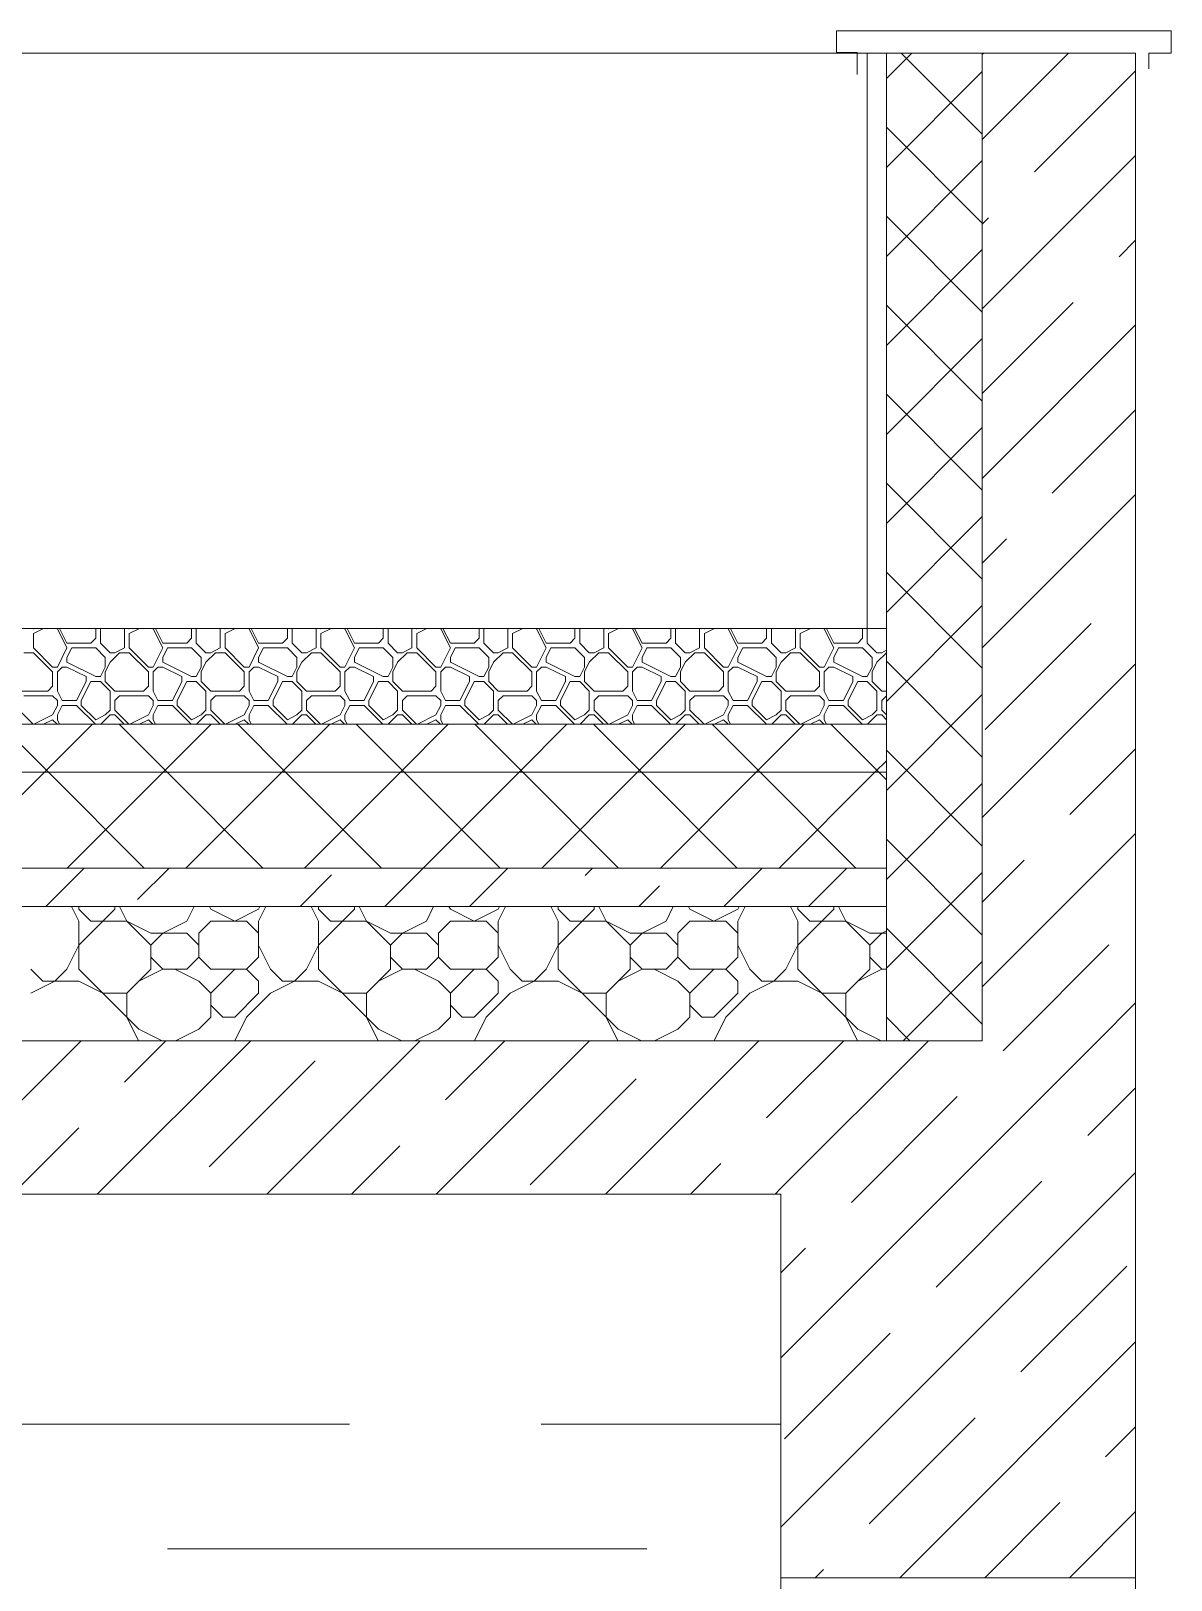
# Model space of a CAD drawing. Header units: millimetres. Extents: x 53645 to 137188, y 78097 to 135533.
# Drawn here: x 80644 to 81834, y 105797 to 107413 of the extents above; entities that cross this region are included whole.
import ezdxf

# ---------------------------------------------------------------- set-up
doc = ezdxf.new("R2010")
doc.units = ezdxf.units.MM
doc.linetypes.add('GOST2.303 4', pattern=[7, 5, -2, 0])
doc.layers.add('hatch', color=7, linetype='Continuous', lineweight=5)
doc.layers.add('Wall2', color=5, linetype='Continuous', lineweight=5)

msp = doc.modelspace()

# ---------------------------------------------------------------- linework, layer by layer
at = {"layer": 'hatch', "color": 251, "ltscale": 100}
for points in [[(81536.9, 107389.9), (81536.9, 106789.9)], [(81536.9, 107363.5), (81563.4, 107389.9)], [(81536.9, 106359.9), (81536.9, 107389.9)], [(81636.9, 107305.4), (81552.3, 107389.9)], [(81636.9, 107299.9), (81726.9, 107389.9)], [(81636.9, 107388.3), (81638.5, 107389.9)], [(81636.9, 106359.9), (81636.9, 107389.9)], [(81636.9, 107389.9), (81636.9, 107389.9)], [(81636.9, 107389.9), (81636.9, 106448.5)], [(81536.9, 107270.6), (81636.9, 107370.6)], [(81691.3, 107266), (81796.9, 107371.5)], [(81636.9, 107212.5), (81536.9, 107312.5)], [(81536.9, 107177.8), (81636.9, 107277.8)], [(81636.9, 107123.2), (81796.9, 107283.2)], [(81636.9, 107119.7), (81536.9, 107219.7)], [(81636.9, 107211.5), (81643.6, 107218.2)], [(81779.7, 107177.6), (81796.9, 107194.8)], [(81536.9, 107085), (81636.9, 107185)], [(81636.9, 107026.9), (81536.9, 107126.9)], [(81636.9, 107034.8), (81731.9, 107129.8)], [(81636.9, 106946.4), (81796.9, 107106.4)], [(81536.9, 106992.2), (81636.9, 107092.2)], [(81636.9, 106934.1), (81536.9, 107034.1)], [(81709.9, 106931), (81796.9, 107018)], [(81536.9, 106899.4), (81636.9, 106999.4)], [(81636.9, 106841.3), (81536.9, 106941.3)], [(81636.9, 106769.6), (81796.9, 106929.6)], [(81536.9, 106806.6), (81636.9, 106906.6)], [(81636.9, 106858), (81662.1, 106883.2)], [(81636.9, 106748.5), (81536.9, 106848.5)], [(81536.9, 106713.8), (81636.9, 106813.8)], [(80647, 106789.6), (80646.7, 106789.9)], [(80647, 106784.6), (80657.6, 106789.9)], [(80647, 106789.6), (80647.6, 106789.9)], [(80672, 106789.6), (80671.7, 106789.9)], [(80682, 106769.6), (80672, 106789.6)], [(80682, 106774.6), (80674.3, 106789.9)], [(80712, 106789.6), (80711.7, 106789.9)], [(80712, 106779.6), (80712, 106789.6)], [(80717, 106789.6), (80717.3, 106789.9)], [(80717, 106774.6), (80717, 106789.6)], [(80742, 106789.6), (80741.7, 106789.9)], [(80742, 106769.6), (80742, 106789.6)], [(80747, 106789.6), (80746.7, 106789.9)], [(80747, 106784.6), (80757.6, 106789.9)], [(80747, 106789.6), (80747.6, 106789.9)], [(80772, 106789.6), (80771.7, 106789.9)], [(80782, 106769.6), (80772, 106789.6)], [(80782, 106774.6), (80774.3, 106789.9)], [(80812, 106789.6), (80811.7, 106789.9)], [(80812, 106779.6), (80812, 106789.6)], [(80817, 106789.6), (80817.3, 106789.9)], [(80817, 106774.6), (80817, 106789.6)], [(80842, 106789.6), (80841.7, 106789.9)], [(80842, 106769.6), (80842, 106789.6)], [(80847, 106789.6), (80846.7, 106789.9)], [(80847, 106784.6), (80857.6, 106789.9)], [(80847, 106789.6), (80847.6, 106789.9)], [(80872, 106789.6), (80871.7, 106789.9)], [(80882, 106769.6), (80872, 106789.6)], [(80882, 106774.6), (80874.3, 106789.9)], [(80912, 106789.6), (80911.7, 106789.9)], [(80912, 106779.6), (80912, 106789.6)], [(80917, 106789.6), (80917.3, 106789.9)], [(80917, 106774.6), (80917, 106789.6)], [(80942, 106789.6), (80941.7, 106789.9)], [(80942, 106769.6), (80942, 106789.6)], [(80947, 106789.6), (80946.7, 106789.9)], [(80947, 106784.6), (80957.6, 106789.9)], [(80947, 106789.6), (80947.6, 106789.9)], [(80972, 106789.6), (80971.7, 106789.9)], [(80982, 106769.6), (80972, 106789.6)], [(80982, 106774.6), (80974.3, 106789.9)], [(81012, 106789.6), (81011.7, 106789.9)], [(81012, 106779.6), (81012, 106789.6)], [(81017, 106789.6), (81017.3, 106789.9)], [(81017, 106774.6), (81017, 106789.6)], [(81042, 106789.6), (81041.7, 106789.9)], [(81042, 106769.6), (81042, 106789.6)], [(81047, 106789.6), (81046.7, 106789.9)], [(81047, 106784.6), (81057.6, 106789.9)], [(81047, 106789.6), (81047.6, 106789.9)], [(81072, 106789.6), (81071.7, 106789.9)], [(81082, 106769.6), (81072, 106789.6)], [(81082, 106774.6), (81074.3, 106789.9)], [(81112, 106789.6), (81111.7, 106789.9)], [(81112, 106779.6), (81112, 106789.6)], [(81117, 106789.6), (81117.3, 106789.9)], [(81117, 106774.6), (81117, 106789.6)], [(81142, 106789.6), (81141.7, 106789.9)], [(81142, 106769.6), (81142, 106789.6)], [(81147, 106789.6), (81146.7, 106789.9)], [(81147, 106784.6), (81157.6, 106789.9)], [(81147, 106789.6), (81147.6, 106789.9)], [(81172, 106789.6), (81171.7, 106789.9)], [(81182, 106769.6), (81172, 106789.6)], [(81182, 106774.6), (81174.3, 106789.9)], [(81212, 106789.6), (81211.7, 106789.9)], [(81212, 106779.6), (81212, 106789.6)], [(81217, 106789.6), (81217.3, 106789.9)], [(81217, 106774.6), (81217, 106789.6)], [(81242, 106789.6), (81241.7, 106789.9)], [(81242, 106769.6), (81242, 106789.6)], [(81247, 106789.6), (81246.7, 106789.9)], [(81247, 106784.6), (81257.6, 106789.9)], [(81247, 106789.6), (81247.6, 106789.9)], [(81272, 106789.6), (81271.7, 106789.9)], [(81282, 106769.6), (81272, 106789.6)], [(81282, 106774.6), (81274.3, 106789.9)], [(81312, 106789.6), (81311.7, 106789.9)], [(81312, 106779.6), (81312, 106789.6)], [(81317, 106789.6), (81317.3, 106789.9)], [(81317, 106774.6), (81317, 106789.6)], [(81342, 106789.6), (81341.7, 106789.9)], [(81342, 106769.6), (81342, 106789.6)], [(81347, 106789.6), (81346.7, 106789.9)], [(81347, 106784.6), (81357.6, 106789.9)], [(81347, 106789.6), (81347.6, 106789.9)], [(81372, 106789.6), (81371.7, 106789.9)], [(81382, 106769.6), (81372, 106789.6)], [(81382, 106774.6), (81374.3, 106789.9)], [(81412, 106789.6), (81411.7, 106789.9)], [(81412, 106779.6), (81412, 106789.6)], [(81417, 106789.6), (81417.3, 106789.9)], [(81417, 106774.6), (81417, 106789.6)], [(81442, 106789.6), (81441.7, 106789.9)], [(81442, 106769.6), (81442, 106789.6)], [(81447, 106789.6), (81446.7, 106789.9)], [(81447, 106784.6), (81457.6, 106789.9)], [(81447, 106789.6), (81447.6, 106789.9)], [(81472, 106789.6), (81471.7, 106789.9)], [(81482, 106769.6), (81472, 106789.6)], [(81482, 106774.6), (81474.3, 106789.9)], [(81512, 106789.6), (81511.7, 106789.9)], [(81512, 106779.6), (81512, 106789.6)], [(81536.9, 106789.9), (81516.9, 106789.9)], [(81517, 106789.6), (81517.3, 106789.9)], [(81517, 106774.6), (81517, 106789.6)], [(81536.9, 106789.9), (81536.9, 106689.9)], [(81640, 106684.4), (81750.5, 106794.9)], [(80647, 106769.6), (80647, 106784.6)], [(80682, 106774.6), (80707, 106774.6)], [(80707, 106774.6), (80712, 106779.6)], [(80727, 106764.6), (80717, 106774.6)], [(80747, 106769.6), (80747, 106784.6)], [(80782, 106774.6), (80807, 106774.6)], [(80807, 106774.6), (80812, 106779.6)], [(80827, 106764.6), (80817, 106774.6)], [(80847, 106769.6), (80847, 106784.6)], [(80882, 106774.6), (80907, 106774.6)], [(80907, 106774.6), (80912, 106779.6)], [(80927, 106764.6), (80917, 106774.6)], [(80947, 106769.6), (80947, 106784.6)], [(80982, 106774.6), (81007, 106774.6)], [(81007, 106774.6), (81012, 106779.6)], [(81027, 106764.6), (81017, 106774.6)], [(81047, 106769.6), (81047, 106784.6)], [(81082, 106774.6), (81107, 106774.6)], [(81107, 106774.6), (81112, 106779.6)], [(81127, 106764.6), (81117, 106774.6)], [(81147, 106769.6), (81147, 106784.6)], [(81182, 106774.6), (81207, 106774.6)], [(81207, 106774.6), (81212, 106779.6)], [(81227, 106764.6), (81217, 106774.6)], [(81247, 106769.6), (81247, 106784.6)], [(81282, 106774.6), (81307, 106774.6)], [(81307, 106774.6), (81312, 106779.6)], [(81327, 106764.6), (81317, 106774.6)], [(81347, 106769.6), (81347, 106784.6)], [(81382, 106774.6), (81407, 106774.6)], [(81407, 106774.6), (81412, 106779.6)], [(81427, 106764.6), (81417, 106774.6)], [(81447, 106769.6), (81447, 106784.6)], [(81482, 106774.6), (81507, 106774.6)], [(81507, 106774.6), (81512, 106779.6)], [(81527, 106764.6), (81517, 106774.6)], [(80637, 106764.6), (80647, 106764.6)], [(80667, 106749.6), (80647, 106769.6)], [(80667, 106744.6), (80647, 106764.6)], [(80672, 106749.6), (80682, 106769.6)], [(80682, 106759.6), (80687, 106769.6)], [(80682, 106754.6), (80682, 106759.6)], [(80712, 106739.6), (80682, 106754.6)], [(80687, 106769.6), (80712, 106769.6)], [(80722, 106759.6), (80712, 106769.6)], [(80722, 106749.6), (80722, 106759.6)], [(80722, 106744.6), (80727, 106754.6)], [(80727, 106764.6), (80732, 106764.6)], [(80727, 106754.6), (80737, 106764.6)], [(80732, 106764.6), (80742, 106769.6)], [(80737, 106764.6), (80747, 106764.6)], [(80767, 106749.6), (80747, 106769.6)], [(80767, 106744.6), (80747, 106764.6)], [(80772, 106749.6), (80782, 106769.6)], [(80782, 106759.6), (80787, 106769.6)], [(80782, 106754.6), (80782, 106759.6)], [(80812, 106739.6), (80782, 106754.6)], [(80787, 106769.6), (80812, 106769.6)], [(80822, 106759.6), (80812, 106769.6)], [(80822, 106749.6), (80822, 106759.6)], [(80822, 106744.6), (80827, 106754.6)], [(80827, 106764.6), (80832, 106764.6)], [(80827, 106754.6), (80837, 106764.6)], [(80832, 106764.6), (80842, 106769.6)], [(80837, 106764.6), (80847, 106764.6)], [(80867, 106749.6), (80847, 106769.6)], [(80867, 106744.6), (80847, 106764.6)], [(80872, 106749.6), (80882, 106769.6)], [(80882, 106759.6), (80887, 106769.6)], [(80882, 106754.6), (80882, 106759.6)], [(80912, 106739.6), (80882, 106754.6)], [(80887, 106769.6), (80912, 106769.6)], [(80922, 106759.6), (80912, 106769.6)], [(80922, 106749.6), (80922, 106759.6)], [(80922, 106744.6), (80927, 106754.6)], [(80927, 106764.6), (80932, 106764.6)], [(80927, 106754.6), (80937, 106764.6)], [(80932, 106764.6), (80942, 106769.6)], [(80937, 106764.6), (80947, 106764.6)], [(80967, 106749.6), (80947, 106769.6)], [(80967, 106744.6), (80947, 106764.6)], [(80972, 106749.6), (80982, 106769.6)], [(80982, 106759.6), (80987, 106769.6)], [(80982, 106754.6), (80982, 106759.6)], [(81012, 106739.6), (80982, 106754.6)], [(80987, 106769.6), (81012, 106769.6)], [(81022, 106759.6), (81012, 106769.6)], [(81022, 106749.6), (81022, 106759.6)], [(81022, 106744.6), (81027, 106754.6)], [(81027, 106764.6), (81032, 106764.6)], [(81027, 106754.6), (81037, 106764.6)], [(81032, 106764.6), (81042, 106769.6)], [(81037, 106764.6), (81047, 106764.6)], [(81067, 106749.6), (81047, 106769.6)], [(81067, 106744.6), (81047, 106764.6)], [(81072, 106749.6), (81082, 106769.6)], [(81082, 106759.6), (81087, 106769.6)], [(81082, 106754.6), (81082, 106759.6)], [(81112, 106739.6), (81082, 106754.6)], [(81087, 106769.6), (81112, 106769.6)], [(81122, 106759.6), (81112, 106769.6)], [(81122, 106749.6), (81122, 106759.6)], [(81122, 106744.6), (81127, 106754.6)], [(81127, 106764.6), (81132, 106764.6)], [(81127, 106754.6), (81137, 106764.6)], [(81132, 106764.6), (81142, 106769.6)], [(81137, 106764.6), (81147, 106764.6)], [(81167, 106749.6), (81147, 106769.6)], [(81167, 106744.6), (81147, 106764.6)], [(81172, 106749.6), (81182, 106769.6)], [(81182, 106759.6), (81187, 106769.6)], [(81182, 106754.6), (81182, 106759.6)], [(81212, 106739.6), (81182, 106754.6)], [(81187, 106769.6), (81212, 106769.6)], [(81222, 106759.6), (81212, 106769.6)], [(81222, 106749.6), (81222, 106759.6)], [(81222, 106744.6), (81227, 106754.6)], [(81227, 106764.6), (81232, 106764.6)], [(81227, 106754.6), (81237, 106764.6)], [(81232, 106764.6), (81242, 106769.6)], [(81237, 106764.6), (81247, 106764.6)], [(81267, 106749.6), (81247, 106769.6)], [(81267, 106744.6), (81247, 106764.6)], [(81272, 106749.6), (81282, 106769.6)], [(81282, 106759.6), (81287, 106769.6)], [(81282, 106754.6), (81282, 106759.6)], [(81312, 106739.6), (81282, 106754.6)], [(81287, 106769.6), (81312, 106769.6)], [(81322, 106759.6), (81312, 106769.6)], [(81322, 106749.6), (81322, 106759.6)], [(81322, 106744.6), (81327, 106754.6)], [(81327, 106764.6), (81332, 106764.6)], [(81327, 106754.6), (81337, 106764.6)], [(81332, 106764.6), (81342, 106769.6)], [(81337, 106764.6), (81347, 106764.6)], [(81367, 106749.6), (81347, 106769.6)], [(81367, 106744.6), (81347, 106764.6)], [(81372, 106749.6), (81382, 106769.6)], [(81382, 106759.6), (81387, 106769.6)], [(81382, 106754.6), (81382, 106759.6)], [(81412, 106739.6), (81382, 106754.6)], [(81387, 106769.6), (81412, 106769.6)], [(81422, 106759.6), (81412, 106769.6)], [(81422, 106749.6), (81422, 106759.6)], [(81422, 106744.6), (81427, 106754.6)], [(81427, 106764.6), (81432, 106764.6)], [(81427, 106754.6), (81437, 106764.6)], [(81432, 106764.6), (81442, 106769.6)], [(81437, 106764.6), (81447, 106764.6)], [(81467, 106749.6), (81447, 106769.6)], [(81467, 106744.6), (81447, 106764.6)], [(81472, 106749.6), (81482, 106769.6)], [(81482, 106759.6), (81487, 106769.6)], [(81482, 106754.6), (81482, 106759.6)], [(81512, 106739.6), (81482, 106754.6)], [(81487, 106769.6), (81512, 106769.6)], [(81522, 106759.6), (81512, 106769.6)], [(81522, 106749.6), (81522, 106759.6)], [(81522, 106744.6), (81527, 106754.6)], [(81527, 106764.6), (81532, 106764.6)], [(81527, 106754.6), (81536.9, 106764.5)], [(81532, 106764.6), (81536.9, 106767.1)], [(81636.9, 106655.7), (81536.9, 106755.7)], [(80667, 106749.6), (80672, 106749.6)], [(80667, 106729.6), (80667, 106744.6)], [(80672, 106744.6), (80677, 106749.6)], [(80672, 106724.6), (80672, 106744.6)], [(80677, 106749.6), (80682, 106749.6)], [(80702, 106739.6), (80682, 106749.6)], [(80702, 106734.6), (80702, 106739.6)], [(80712, 106739.6), (80717, 106739.6)], [(80717, 106739.6), (80722, 106749.6)], [(80717, 106739.6), (80722, 106749.6)], [(80722, 106734.6), (80722, 106744.6)], [(80767, 106749.6), (80772, 106749.6)], [(80767, 106729.6), (80767, 106744.6)], [(80772, 106744.6), (80777, 106749.6)], [(80772, 106724.6), (80772, 106744.6)], [(80777, 106749.6), (80782, 106749.6)], [(80802, 106739.6), (80782, 106749.6)], [(80802, 106734.6), (80802, 106739.6)], [(80812, 106739.6), (80817, 106739.6)], [(80817, 106739.6), (80822, 106749.6)], [(80817, 106739.6), (80822, 106749.6)], [(80822, 106734.6), (80822, 106744.6)], [(80867, 106749.6), (80872, 106749.6)], [(80867, 106729.6), (80867, 106744.6)], [(80872, 106744.6), (80877, 106749.6)], [(80872, 106724.6), (80872, 106744.6)], [(80877, 106749.6), (80882, 106749.6)], [(80902, 106739.6), (80882, 106749.6)], [(80902, 106734.6), (80902, 106739.6)], [(80912, 106739.6), (80917, 106739.6)], [(80917, 106739.6), (80922, 106749.6)], [(80917, 106739.6), (80922, 106749.6)], [(80922, 106734.6), (80922, 106744.6)], [(80967, 106749.6), (80972, 106749.6)], [(80967, 106729.6), (80967, 106744.6)], [(80972, 106744.6), (80977, 106749.6)], [(80972, 106724.6), (80972, 106744.6)], [(80977, 106749.6), (80982, 106749.6)], [(81002, 106739.6), (80982, 106749.6)], [(81002, 106734.6), (81002, 106739.6)], [(81012, 106739.6), (81017, 106739.6)], [(81017, 106739.6), (81022, 106749.6)], [(81017, 106739.6), (81022, 106749.6)], [(81022, 106734.6), (81022, 106744.6)], [(81067, 106749.6), (81072, 106749.6)], [(81067, 106729.6), (81067, 106744.6)], [(81072, 106744.6), (81077, 106749.6)], [(81072, 106724.6), (81072, 106744.6)], [(81077, 106749.6), (81082, 106749.6)], [(81102, 106739.6), (81082, 106749.6)], [(81102, 106734.6), (81102, 106739.6)], [(81112, 106739.6), (81117, 106739.6)], [(81117, 106739.6), (81122, 106749.6)], [(81117, 106739.6), (81122, 106749.6)], [(81122, 106734.6), (81122, 106744.6)], [(81167, 106749.6), (81172, 106749.6)], [(81167, 106729.6), (81167, 106744.6)], [(81172, 106744.6), (81177, 106749.6)], [(81172, 106724.6), (81172, 106744.6)], [(81177, 106749.6), (81182, 106749.6)], [(81202, 106739.6), (81182, 106749.6)], [(81202, 106734.6), (81202, 106739.6)], [(81212, 106739.6), (81217, 106739.6)], [(81217, 106739.6), (81222, 106749.6)], [(81217, 106739.6), (81222, 106749.6)], [(81222, 106734.6), (81222, 106744.6)], [(81267, 106749.6), (81272, 106749.6)], [(81267, 106729.6), (81267, 106744.6)], [(81272, 106744.6), (81277, 106749.6)], [(81272, 106724.6), (81272, 106744.6)], [(81277, 106749.6), (81282, 106749.6)], [(81302, 106739.6), (81282, 106749.6)], [(81302, 106734.6), (81302, 106739.6)], [(81312, 106739.6), (81317, 106739.6)], [(81317, 106739.6), (81322, 106749.6)], [(81317, 106739.6), (81322, 106749.6)], [(81322, 106734.6), (81322, 106744.6)], [(81367, 106749.6), (81372, 106749.6)], [(81367, 106729.6), (81367, 106744.6)], [(81372, 106744.6), (81377, 106749.6)], [(81372, 106724.6), (81372, 106744.6)], [(81377, 106749.6), (81382, 106749.6)], [(81402, 106739.6), (81382, 106749.6)], [(81402, 106734.6), (81402, 106739.6)], [(81412, 106739.6), (81417, 106739.6)], [(81417, 106739.6), (81422, 106749.6)], [(81417, 106739.6), (81422, 106749.6)], [(81422, 106734.6), (81422, 106744.6)], [(81467, 106749.6), (81472, 106749.6)], [(81467, 106729.6), (81467, 106744.6)], [(81472, 106744.6), (81477, 106749.6)], [(81472, 106724.6), (81472, 106744.6)], [(81477, 106749.6), (81482, 106749.6)], [(81502, 106739.6), (81482, 106749.6)], [(81502, 106734.6), (81502, 106739.6)], [(81512, 106739.6), (81517, 106739.6)], [(81517, 106739.6), (81522, 106749.6)], [(81517, 106739.6), (81522, 106749.6)], [(81522, 106734.6), (81522, 106744.6)], [(81636.9, 106592.8), (81796.9, 106752.8)], [(80632, 106724.6), (80662, 106724.6)], [(80662, 106724.6), (80667, 106729.6)], [(80677, 106714.6), (80672, 106724.6)], [(80692, 106714.6), (80702, 106734.6)], [(80697, 106714.6), (80707, 106734.6)], [(80707, 106734.6), (80717, 106734.6)], [(80727, 106724.6), (80717, 106734.6)], [(80732, 106724.6), (80722, 106734.6)], [(80727, 106704.6), (80727, 106724.6)], [(80732, 106724.6), (80762, 106724.6)], [(80762, 106724.6), (80767, 106729.6)], [(80777, 106714.6), (80772, 106724.6)], [(80792, 106714.6), (80802, 106734.6)], [(80797, 106714.6), (80807, 106734.6)], [(80807, 106734.6), (80817, 106734.6)], [(80827, 106724.6), (80817, 106734.6)], [(80832, 106724.6), (80822, 106734.6)], [(80827, 106704.6), (80827, 106724.6)], [(80832, 106724.6), (80862, 106724.6)], [(80862, 106724.6), (80867, 106729.6)], [(80877, 106714.6), (80872, 106724.6)], [(80892, 106714.6), (80902, 106734.6)], [(80897, 106714.6), (80907, 106734.6)], [(80907, 106734.6), (80917, 106734.6)], [(80927, 106724.6), (80917, 106734.6)], [(80932, 106724.6), (80922, 106734.6)], [(80927, 106704.6), (80927, 106724.6)], [(80932, 106724.6), (80962, 106724.6)], [(80962, 106724.6), (80967, 106729.6)], [(80977, 106714.6), (80972, 106724.6)], [(80992, 106714.6), (81002, 106734.6)], [(80997, 106714.6), (81007, 106734.6)], [(81007, 106734.6), (81017, 106734.6)], [(81027, 106724.6), (81017, 106734.6)], [(81032, 106724.6), (81022, 106734.6)], [(81027, 106704.6), (81027, 106724.6)], [(81032, 106724.6), (81062, 106724.6)], [(81062, 106724.6), (81067, 106729.6)], [(81077, 106714.6), (81072, 106724.6)], [(81092, 106714.6), (81102, 106734.6)], [(81097, 106714.6), (81107, 106734.6)], [(81107, 106734.6), (81117, 106734.6)], [(81127, 106724.6), (81117, 106734.6)], [(81132, 106724.6), (81122, 106734.6)], [(81127, 106704.6), (81127, 106724.6)], [(81132, 106724.6), (81162, 106724.6)], [(81162, 106724.6), (81167, 106729.6)], [(81177, 106714.6), (81172, 106724.6)], [(81192, 106714.6), (81202, 106734.6)], [(81197, 106714.6), (81207, 106734.6)], [(81207, 106734.6), (81217, 106734.6)], [(81227, 106724.6), (81217, 106734.6)], [(81232, 106724.6), (81222, 106734.6)], [(81227, 106704.6), (81227, 106724.6)], [(81232, 106724.6), (81262, 106724.6)], [(81262, 106724.6), (81267, 106729.6)], [(81277, 106714.6), (81272, 106724.6)], [(81292, 106714.6), (81302, 106734.6)], [(81297, 106714.6), (81307, 106734.6)], [(81307, 106734.6), (81317, 106734.6)], [(81327, 106724.6), (81317, 106734.6)], [(81332, 106724.6), (81322, 106734.6)], [(81327, 106704.6), (81327, 106724.6)], [(81332, 106724.6), (81362, 106724.6)], [(81362, 106724.6), (81367, 106729.6)], [(81377, 106714.6), (81372, 106724.6)], [(81392, 106714.6), (81402, 106734.6)], [(81397, 106714.6), (81407, 106734.6)], [(81407, 106734.6), (81417, 106734.6)], [(81427, 106724.6), (81417, 106734.6)], [(81432, 106724.6), (81422, 106734.6)], [(81427, 106704.6), (81427, 106724.6)], [(81432, 106724.6), (81462, 106724.6)], [(81462, 106724.6), (81467, 106729.6)], [(81477, 106714.6), (81472, 106724.6)], [(81492, 106714.6), (81502, 106734.6)], [(81497, 106714.6), (81507, 106734.6)], [(81507, 106734.6), (81517, 106734.6)], [(81527, 106724.6), (81517, 106734.6)], [(81532, 106724.6), (81522, 106734.6)], [(81527, 106704.6), (81527, 106724.6)], [(81532, 106724.6), (81536.9, 106724.6)], [(80637, 106719.6), (80667, 106719.6)], [(80672, 106714.6), (80667, 106719.6)], [(80667, 106699.6), (80672, 106709.6)], [(80672, 106709.6), (80672, 106714.6)], [(80672, 106699.6), (80677, 106709.6)], [(80677, 106714.6), (80692, 106714.6)], [(80677, 106709.6), (80692, 106709.6)], [(80711.7, 106689.9), (80692, 106709.6)], [(80697, 106709.6), (80697, 106714.6)], [(80712, 106694.6), (80697, 106709.6)], [(80732, 106714.6), (80737, 106719.6)], [(80732, 106704.6), (80732, 106714.6)], [(80737, 106719.6), (80767, 106719.6)], [(80772, 106714.6), (80767, 106719.6)], [(80767, 106699.6), (80772, 106709.6)], [(80772, 106709.6), (80772, 106714.6)], [(80772, 106699.6), (80777, 106709.6)], [(80777, 106714.6), (80792, 106714.6)], [(80777, 106709.6), (80792, 106709.6)], [(80811.7, 106689.9), (80792, 106709.6)], [(80797, 106709.6), (80797, 106714.6)], [(80812, 106694.6), (80797, 106709.6)], [(80832, 106714.6), (80837, 106719.6)], [(80832, 106704.6), (80832, 106714.6)], [(80837, 106719.6), (80867, 106719.6)], [(80872, 106714.6), (80867, 106719.6)], [(80867, 106699.6), (80872, 106709.6)], [(80872, 106709.6), (80872, 106714.6)], [(80872, 106699.6), (80877, 106709.6)], [(80877, 106714.6), (80892, 106714.6)], [(80877, 106709.6), (80892, 106709.6)], [(80911.7, 106689.9), (80892, 106709.6)], [(80897, 106709.6), (80897, 106714.6)], [(80912, 106694.6), (80897, 106709.6)], [(80932, 106714.6), (80937, 106719.6)], [(80932, 106704.6), (80932, 106714.6)], [(80937, 106719.6), (80967, 106719.6)], [(80972, 106714.6), (80967, 106719.6)], [(80967, 106699.6), (80972, 106709.6)], [(80972, 106709.6), (80972, 106714.6)], [(80972, 106699.6), (80977, 106709.6)], [(80977, 106714.6), (80992, 106714.6)], [(80977, 106709.6), (80992, 106709.6)], [(81011.7, 106689.9), (80992, 106709.6)], [(80997, 106709.6), (80997, 106714.6)], [(81012, 106694.6), (80997, 106709.6)], [(81032, 106714.6), (81037, 106719.6)], [(81032, 106704.6), (81032, 106714.6)], [(81037, 106719.6), (81067, 106719.6)], [(81072, 106714.6), (81067, 106719.6)], [(81067, 106699.6), (81072, 106709.6)], [(81072, 106709.6), (81072, 106714.6)], [(81072, 106699.6), (81077, 106709.6)], [(81077, 106714.6), (81092, 106714.6)], [(81077, 106709.6), (81092, 106709.6)], [(81111.7, 106689.9), (81092, 106709.6)], [(81097, 106709.6), (81097, 106714.6)], [(81112, 106694.6), (81097, 106709.6)], [(81132, 106714.6), (81137, 106719.6)], [(81132, 106704.6), (81132, 106714.6)], [(81137, 106719.6), (81167, 106719.6)], [(81172, 106714.6), (81167, 106719.6)], [(81167, 106699.6), (81172, 106709.6)], [(81172, 106709.6), (81172, 106714.6)], [(81172, 106699.6), (81177, 106709.6)], [(81177, 106714.6), (81192, 106714.6)], [(81177, 106709.6), (81192, 106709.6)], [(81211.7, 106689.9), (81192, 106709.6)], [(81197, 106709.6), (81197, 106714.6)], [(81212, 106694.6), (81197, 106709.6)], [(81232, 106714.6), (81237, 106719.6)], [(81232, 106704.6), (81232, 106714.6)], [(81237, 106719.6), (81267, 106719.6)], [(81272, 106714.6), (81267, 106719.6)], [(81267, 106699.6), (81272, 106709.6)], [(81272, 106709.6), (81272, 106714.6)], [(81272, 106699.6), (81277, 106709.6)], [(81277, 106714.6), (81292, 106714.6)], [(81277, 106709.6), (81292, 106709.6)], [(81311.7, 106689.9), (81292, 106709.6)], [(81297, 106709.6), (81297, 106714.6)], [(81312, 106694.6), (81297, 106709.6)], [(81332, 106714.6), (81337, 106719.6)], [(81332, 106704.6), (81332, 106714.6)], [(81337, 106719.6), (81367, 106719.6)], [(81372, 106714.6), (81367, 106719.6)], [(81367, 106699.6), (81372, 106709.6)], [(81372, 106709.6), (81372, 106714.6)], [(81372, 106699.6), (81377, 106709.6)], [(81377, 106714.6), (81392, 106714.6)], [(81377, 106709.6), (81392, 106709.6)], [(81411.7, 106689.9), (81392, 106709.6)], [(81397, 106709.6), (81397, 106714.6)], [(81412, 106694.6), (81397, 106709.6)], [(81432, 106714.6), (81437, 106719.6)], [(81432, 106704.6), (81432, 106714.6)], [(81437, 106719.6), (81467, 106719.6)], [(81472, 106714.6), (81467, 106719.6)], [(81467, 106699.6), (81472, 106709.6)], [(81472, 106709.6), (81472, 106714.6)], [(81472, 106699.6), (81477, 106709.6)], [(81477, 106714.6), (81492, 106714.6)], [(81477, 106709.6), (81492, 106709.6)], [(81511.7, 106689.9), (81492, 106709.6)], [(81497, 106709.6), (81497, 106714.6)], [(81512, 106694.6), (81497, 106709.6)], [(81532, 106714.6), (81536.9, 106719.5)], [(81532, 106704.6), (81532, 106714.6)], [(81536.9, 106621), (81636.9, 106721)], [(81536.9, 106689.9), (75406.9, 106689.9)], [(75406.9, 106689.9), (81536.9, 106689.9)], [(80662.7, 106639.9), (80612.7, 106689.9)], [(80646.7, 106689.9), (80632, 106704.6)], [(80647.6, 106689.9), (80667, 106699.6)], [(80657.6, 106689.9), (80667, 106694.6)], [(80658.7, 106639.9), (80708.7, 106689.9)], [(80671.7, 106689.9), (80667, 106694.6)], [(80672, 106694.6), (80672, 106699.6)], [(80674.3, 106689.9), (80672, 106694.6)], [(80712, 106694.6), (80722, 106699.6)], [(80717.3, 106689.9), (80727, 106699.6)], [(80722, 106699.6), (80727, 106704.6)], [(80727, 106699.6), (80732, 106699.6)], [(80746.7, 106689.9), (80732, 106704.6)], [(80741.7, 106689.9), (80732, 106699.6)], [(80786.4, 106639.9), (80736.4, 106689.9)], [(80747.6, 106689.9), (80767, 106699.6)], [(80757.6, 106689.9), (80767, 106694.6)], [(80771.7, 106689.9), (80767, 106694.6)], [(80772, 106694.6), (80772, 106699.6)], [(80774.3, 106689.9), (80772, 106694.6)], [(80782.4, 106639.9), (80832.4, 106689.9)], [(80812, 106694.6), (80822, 106699.6)], [(80817.3, 106689.9), (80827, 106699.6)], [(80822, 106699.6), (80827, 106704.6)], [(80827, 106699.6), (80832, 106699.6)], [(80846.7, 106689.9), (80832, 106704.6)], [(80841.7, 106689.9), (80832, 106699.6)], [(80847.6, 106689.9), (80867, 106699.6)], [(80857.6, 106689.9), (80867, 106694.6)], [(80910.2, 106639.9), (80860.2, 106689.9)], [(80871.7, 106689.9), (80867, 106694.6)], [(80872, 106694.6), (80872, 106699.6)], [(80874.3, 106689.9), (80872, 106694.6)], [(80906.2, 106639.9), (80956.2, 106689.9)], [(80912, 106694.6), (80922, 106699.6)], [(80917.3, 106689.9), (80927, 106699.6)], [(80922, 106699.6), (80927, 106704.6)], [(80927, 106699.6), (80932, 106699.6)], [(80946.7, 106689.9), (80932, 106704.6)], [(80941.7, 106689.9), (80932, 106699.6)], [(80947.6, 106689.9), (80967, 106699.6)], [(80957.6, 106689.9), (80967, 106694.6)], [(80971.7, 106689.9), (80967, 106694.6)], [(80972, 106694.6), (80972, 106699.6)], [(80974.3, 106689.9), (80972, 106694.6)], [(81033.9, 106639.9), (80983.9, 106689.9)], [(81012, 106694.6), (81022, 106699.6)], [(81017.3, 106689.9), (81027, 106699.6)], [(81022, 106699.6), (81027, 106704.6)], [(81027, 106699.6), (81032, 106699.6)], [(81029.9, 106639.9), (81079.9, 106689.9)], [(81046.7, 106689.9), (81032, 106704.6)], [(81041.7, 106689.9), (81032, 106699.6)], [(81047.6, 106689.9), (81067, 106699.6)], [(81057.6, 106689.9), (81067, 106694.6)], [(81071.7, 106689.9), (81067, 106694.6)], [(81072, 106694.6), (81072, 106699.6)], [(81074.3, 106689.9), (81072, 106694.6)], [(81157.6, 106639.9), (81107.6, 106689.9)], [(81112, 106694.6), (81122, 106699.6)], [(81117.3, 106689.9), (81127, 106699.6)], [(81122, 106699.6), (81127, 106704.6)], [(81127, 106699.6), (81132, 106699.6)], [(81146.7, 106689.9), (81132, 106704.6)], [(81141.7, 106689.9), (81132, 106699.6)], [(81147.6, 106689.9), (81167, 106699.6)], [(81153.7, 106639.9), (81203.7, 106689.9)], [(81157.6, 106689.9), (81167, 106694.6)], [(81171.7, 106689.9), (81167, 106694.6)], [(81172, 106694.6), (81172, 106699.6)], [(81174.3, 106689.9), (81172, 106694.6)], [(81212, 106694.6), (81222, 106699.6)], [(81217.3, 106689.9), (81227, 106699.6)], [(81222, 106699.6), (81227, 106704.6)], [(81227, 106699.6), (81232, 106699.6)], [(81281.4, 106639.9), (81231.4, 106689.9)], [(81246.7, 106689.9), (81232, 106704.6)], [(81241.7, 106689.9), (81232, 106699.6)], [(81247.6, 106689.9), (81267, 106699.6)], [(81257.6, 106689.9), (81267, 106694.6)], [(81271.7, 106689.9), (81267, 106694.6)], [(81272, 106694.6), (81272, 106699.6)], [(81274.3, 106689.9), (81272, 106694.6)], [(81277.4, 106639.9), (81327.4, 106689.9)], [(81312, 106694.6), (81322, 106699.6)], [(81317.3, 106689.9), (81327, 106699.6)], [(81322, 106699.6), (81327, 106704.6)], [(81327, 106699.6), (81332, 106699.6)], [(81346.7, 106689.9), (81332, 106704.6)], [(81341.7, 106689.9), (81332, 106699.6)], [(81347.6, 106689.9), (81367, 106699.6)], [(81405.1, 106639.9), (81355.1, 106689.9)], [(81357.6, 106689.9), (81367, 106694.6)], [(81371.7, 106689.9), (81367, 106694.6)], [(81372, 106694.6), (81372, 106699.6)], [(81374.3, 106689.9), (81372, 106694.6)], [(81401.2, 106639.9), (81451.2, 106689.9)], [(81412, 106694.6), (81422, 106699.6)], [(81417.3, 106689.9), (81427, 106699.6)], [(81422, 106699.6), (81427, 106704.6)], [(81427, 106699.6), (81432, 106699.6)], [(81446.7, 106689.9), (81432, 106704.6)], [(81441.7, 106689.9), (81432, 106699.6)], [(81447.6, 106689.9), (81467, 106699.6)], [(81457.6, 106689.9), (81467, 106694.6)], [(81471.7, 106689.9), (81467, 106694.6)], [(81472, 106694.6), (81472, 106699.6)], [(81474.3, 106689.9), (81472, 106694.6)], [(81528.9, 106639.9), (81478.9, 106689.9)], [(81512, 106694.6), (81522, 106699.6)], [(81517.3, 106689.9), (81527, 106699.6)], [(81522, 106699.6), (81527, 106704.6)], [(81527, 106699.6), (81532, 106699.6)], [(81536.9, 106699.7), (81532, 106704.6)], [(81536.9, 106694.7), (81532, 106699.6)], [(81536.9, 106689.9), (81536.9, 106639.9)], [(81636.9, 106562.9), (81536.9, 106662.9)], [(81728.4, 106596), (81796.9, 106664.4)], [(81524.9, 106639.9), (81536.9, 106651.9)], [(81536.9, 106639.9), (75406.9, 106639.9)], [(75406.9, 106639.9), (81536.9, 106639.9)], [(80558.7, 106539.9), (80658.7, 106639.9)], [(80762.7, 106539.9), (80662.7, 106639.9)], [(80682.4, 106539.9), (80782.4, 106639.9)], [(80886.4, 106539.9), (80786.4, 106639.9)], [(80806.2, 106539.9), (80906.2, 106639.9)], [(81010.2, 106539.9), (80910.2, 106639.9)], [(80929.9, 106539.9), (81029.9, 106639.9)], [(81133.9, 106539.9), (81033.9, 106639.9)], [(81053.7, 106539.9), (81153.7, 106639.9)], [(81257.6, 106539.9), (81157.6, 106639.9)], [(81177.4, 106539.9), (81277.4, 106639.9)], [(81381.4, 106539.9), (81281.4, 106639.9)], [(81301.2, 106539.9), (81401.2, 106639.9)], [(81505.1, 106539.9), (81405.1, 106639.9)], [(81424.9, 106539.9), (81524.9, 106639.9)], [(81536.9, 106632), (81528.9, 106639.9)], [(81536.9, 106639.9), (81536.9, 106539.9)], [(81536.9, 106528.2), (81636.9, 106628.2)], [(81636.9, 106470.1), (81536.9, 106570.1)], [(81636.9, 106416), (81796.9, 106576)], [(81636.9, 106504.4), (81680.7, 106548.3)], [(81536.9, 106539.9), (75406.9, 106539.9)], [(81536.9, 106539.9), (75406.9, 106539.9)], [(80660.1, 106499.9), (80700.1, 106539.9)], [(80755.7, 106507.1), (80788.5, 106539.9)], [(80925.3, 106499.9), (80958.1, 106532.8)], [(81013.7, 106499.9), (81053.7, 106539.9)], [(81102.1, 106499.9), (81142.1, 106539.9)], [(81222.8, 106532.3), (81230.4, 106539.9)], [(81367.2, 106499.9), (81407.2, 106539.9)], [(81455.6, 106499.9), (81495.6, 106539.9)], [(81536.9, 106499.9), (81536.9, 106539.9)], [(81536.9, 106435.4), (81636.9, 106535.4)], [(81278.8, 106499.9), (81300.2, 106521.3)], [(75406.9, 106499.9), (81536.9, 106499.9)], [(75406.9, 106499.9), (81536.9, 106499.9)], [(80694.5, 106484.6), (80686.8, 106499.9)], [(80694.5, 106497.1), (80694.5, 106499.9)], [(80694.5, 106459.6), (80732, 106497.1)], [(80707, 106484.6), (80694.5, 106497.1)], [(80732, 106497.1), (80732, 106499.9)], [(80744.5, 106484.6), (80736.8, 106499.9)], [(80807, 106484.6), (80814.6, 106499.9)], [(80832, 106497.1), (80830.6, 106499.9)], [(80857, 106484.6), (80832, 106497.1)], [(80857, 106484.6), (80882, 106497.1)], [(80882, 106484.6), (80889.6, 106499.9)], [(80882, 106497.1), (80883.4, 106499.9)], [(80944.5, 106484.6), (80936.8, 106499.9)], [(80944.5, 106497.1), (80944.5, 106499.9)], [(80944.5, 106459.6), (80982, 106497.1)], [(80957, 106484.6), (80944.5, 106497.1)], [(80982, 106497.1), (80982, 106499.9)], [(80994.5, 106484.6), (80986.8, 106499.9)], [(81057, 106484.6), (81064.6, 106499.9)], [(81082, 106497.1), (81080.6, 106499.9)], [(81107, 106484.6), (81082, 106497.1)], [(81107, 106484.6), (81132, 106497.1)], [(81132, 106484.6), (81139.6, 106499.9)], [(81132, 106497.1), (81133.4, 106499.9)], [(81194.5, 106484.6), (81186.8, 106499.9)], [(81194.5, 106497.1), (81194.5, 106499.9)], [(81194.5, 106459.6), (81232, 106497.1)], [(81207, 106484.6), (81194.5, 106497.1)], [(81232, 106497.1), (81232, 106499.9)], [(81244.5, 106484.6), (81236.8, 106499.9)], [(81307, 106484.6), (81314.6, 106499.9)], [(81332, 106497.1), (81330.6, 106499.9)], [(81357, 106484.6), (81332, 106497.1)], [(81357, 106484.6), (81382, 106497.1)], [(81382, 106484.6), (81389.6, 106499.9)], [(81382, 106497.1), (81383.4, 106499.9)], [(81444.5, 106484.6), (81436.8, 106499.9)], [(81444.5, 106497.1), (81444.5, 106499.9)], [(81444.5, 106459.6), (81482, 106497.1)], [(81457, 106484.6), (81444.5, 106497.1)], [(81482, 106497.1), (81482, 106499.9)], [(81494.5, 106484.6), (81486.8, 106499.9)], [(81536.9, 106499.9), (81536.9, 106359.9)], [(80694.5, 106434.6), (80694.5, 106484.6)], [(80707, 106484.6), (80744.5, 106484.6)], [(80769.5, 106459.6), (80744.5, 106484.6)], [(80769.5, 106472.1), (80744.5, 106484.6)], [(80782, 106472.1), (80807, 106484.6)], [(80819.5, 106472.1), (80832, 106484.6)], [(80832, 106484.6), (80869.5, 106484.6)], [(80882, 106472.1), (80869.5, 106484.6)], [(80882, 106447.1), (80882, 106484.6)], [(80944.5, 106434.6), (80944.5, 106484.6)], [(80957, 106484.6), (80994.5, 106484.6)], [(81019.5, 106459.6), (80994.5, 106484.6)], [(81019.5, 106472.1), (80994.5, 106484.6)], [(81032, 106472.1), (81057, 106484.6)], [(81069.5, 106472.1), (81082, 106484.6)], [(81082, 106484.6), (81119.5, 106484.6)], [(81132, 106472.1), (81119.5, 106484.6)], [(81132, 106447.1), (81132, 106484.6)], [(81194.5, 106434.6), (81194.5, 106484.6)], [(81207, 106484.6), (81244.5, 106484.6)], [(81269.5, 106459.6), (81244.5, 106484.6)], [(81269.5, 106472.1), (81244.5, 106484.6)], [(81282, 106472.1), (81307, 106484.6)], [(81319.5, 106472.1), (81332, 106484.6)], [(81332, 106484.6), (81369.5, 106484.6)], [(81382, 106472.1), (81369.5, 106484.6)], [(81382, 106447.1), (81382, 106484.6)], [(81444.5, 106434.6), (81444.5, 106484.6)], [(81457, 106484.6), (81494.5, 106484.6)], [(81519.5, 106459.6), (81494.5, 106484.6)], [(81519.5, 106472.1), (81494.5, 106484.6)], [(80769.5, 106472.1), (80807, 106472.1)], [(80769.5, 106459.6), (80782, 106472.1)], [(80819.5, 106459.6), (80807, 106472.1)], [(80819.5, 106447.1), (80819.5, 106472.1)], [(81019.5, 106472.1), (81057, 106472.1)], [(81019.5, 106459.6), (81032, 106472.1)], [(81069.5, 106459.6), (81057, 106472.1)], [(81069.5, 106447.1), (81069.5, 106472.1)], [(81269.5, 106472.1), (81307, 106472.1)], [(81269.5, 106459.6), (81282, 106472.1)], [(81319.5, 106459.6), (81307, 106472.1)], [(81319.5, 106447.1), (81319.5, 106472.1)], [(81519.5, 106472.1), (81536.9, 106472.1)], [(81519.5, 106459.6), (81532, 106472.1)], [(81532, 106472.1), (81536.9, 106474.6)], [(81636.9, 106377.3), (81536.9, 106477.3)], [(80682, 106434.6), (80694.5, 106459.6)], [(80769.5, 106434.6), (80769.5, 106459.6)], [(80894.5, 106434.6), (80882, 106459.6)], [(80932, 106434.6), (80944.5, 106459.6)], [(81019.5, 106434.6), (81019.5, 106459.6)], [(81144.5, 106434.6), (81132, 106459.6)], [(81182, 106434.6), (81194.5, 106459.6)], [(81269.5, 106434.6), (81269.5, 106459.6)], [(81394.5, 106434.6), (81382, 106459.6)], [(81432, 106434.6), (81444.5, 106459.6)], [(81519.5, 106434.6), (81519.5, 106459.6)], [(81636.9, 106448.5), (81636.9, 106359.9)], [(81669.2, 106359.9), (81769.1, 106459.9)], [(80657, 106422.1), (80644.5, 106434.6)], [(80669.5, 106422.1), (80682, 106434.6)], [(80757, 106372.1), (80694.5, 106434.6)], [(80744.5, 106409.6), (80769.5, 106434.6)], [(80757, 106422.1), (80782, 106434.6)], [(80782, 106434.6), (80769.5, 106447.1)], [(80782, 106434.6), (80807, 106434.6)], [(80819.5, 106422.1), (80794.5, 106434.6)], [(80807, 106434.6), (80819.5, 106447.1)], [(80832, 106434.6), (80819.5, 106447.1)], [(80832, 106434.6), (80869.5, 106434.6)], [(80832, 106409.6), (80857, 106434.6)], [(80869.5, 106434.6), (80882, 106447.1)], [(80882, 106422.1), (80869.5, 106434.6)], [(80907, 106422.1), (80894.5, 106434.6)], [(80919.5, 106422.1), (80932, 106434.6)], [(81007, 106372.1), (80944.5, 106434.6)], [(80994.5, 106409.6), (81019.5, 106434.6)], [(81007, 106422.1), (81032, 106434.6)], [(81032, 106434.6), (81019.5, 106447.1)], [(81032, 106434.6), (81057, 106434.6)], [(81069.5, 106422.1), (81044.5, 106434.6)], [(81057, 106434.6), (81069.5, 106447.1)], [(81082, 106434.6), (81069.5, 106447.1)], [(81082, 106434.6), (81119.5, 106434.6)], [(81082, 106409.6), (81107, 106434.6)], [(81119.5, 106434.6), (81132, 106447.1)], [(81132, 106422.1), (81119.5, 106434.6)], [(81157, 106422.1), (81144.5, 106434.6)], [(81169.5, 106422.1), (81182, 106434.6)], [(81257, 106372.1), (81194.5, 106434.6)], [(81244.5, 106409.6), (81269.5, 106434.6)], [(81257, 106422.1), (81282, 106434.6)], [(81282, 106434.6), (81269.5, 106447.1)], [(81282, 106434.6), (81307, 106434.6)], [(81319.5, 106422.1), (81294.5, 106434.6)], [(81307, 106434.6), (81319.5, 106447.1)], [(81332, 106434.6), (81319.5, 106447.1)], [(81332, 106434.6), (81369.5, 106434.6)], [(81332, 106409.6), (81357, 106434.6)], [(81369.5, 106434.6), (81382, 106447.1)], [(81382, 106422.1), (81369.5, 106434.6)], [(81407, 106422.1), (81394.5, 106434.6)], [(81419.5, 106422.1), (81432, 106434.6)], [(81507, 106372.1), (81444.5, 106434.6)], [(81494.5, 106409.6), (81519.5, 106434.6)], [(81507, 106422.1), (81532, 106434.6)], [(81532, 106434.6), (81519.5, 106447.1)], [(81532, 106434.6), (81536.9, 106434.6)], [(81554.3, 106359.9), (81636.9, 106442.6)], [(80644.5, 106409.6), (80669.5, 106422.1)], [(80657, 106422.1), (80694.5, 106422.1)], [(80719.5, 106409.6), (80694.5, 106422.1)], [(80832, 106409.6), (80819.5, 106422.1)], [(80882, 106409.6), (80882, 106422.1)], [(80894.5, 106409.6), (80919.5, 106422.1)], [(80907, 106422.1), (80944.5, 106422.1)], [(80969.5, 106409.6), (80944.5, 106422.1)], [(81082, 106409.6), (81069.5, 106422.1)], [(81132, 106409.6), (81132, 106422.1)], [(81144.5, 106409.6), (81169.5, 106422.1)], [(81157, 106422.1), (81194.5, 106422.1)], [(81219.5, 106409.6), (81194.5, 106422.1)], [(81332, 106409.6), (81319.5, 106422.1)], [(81382, 106409.6), (81382, 106422.1)], [(81394.5, 106409.6), (81419.5, 106422.1)], [(81407, 106422.1), (81444.5, 106422.1)], [(81469.5, 106409.6), (81444.5, 106422.1)], [(80719.5, 106409.6), (80744.5, 106409.6)], [(80744.5, 106384.6), (80744.5, 106409.6)], [(80832, 106384.6), (80832, 106409.6)], [(80857, 106384.6), (80882, 106409.6)], [(80869.5, 106384.6), (80894.5, 106409.6)], [(80969.5, 106409.6), (80994.5, 106409.6)], [(80994.5, 106384.6), (80994.5, 106409.6)], [(81082, 106384.6), (81082, 106409.6)], [(81107, 106384.6), (81132, 106409.6)], [(81119.5, 106384.6), (81144.5, 106409.6)], [(81219.5, 106409.6), (81244.5, 106409.6)], [(81244.5, 106384.6), (81244.5, 106409.6)], [(81332, 106384.6), (81332, 106409.6)], [(81357, 106384.6), (81382, 106409.6)], [(81369.5, 106384.6), (81394.5, 106409.6)], [(81469.5, 106409.6), (81494.5, 106409.6)], [(81494.5, 106384.6), (81494.5, 106409.6)], [(81757.5, 106359.9), (81796.9, 106399.3)], [(80756.8, 106359.9), (80744.5, 106384.6)], [(80819.5, 106372.1), (80832, 106384.6)], [(80844.5, 106384.6), (80832, 106397.1)], [(80844.5, 106384.6), (80857, 106384.6)], [(80869.5, 106384.6), (80857.1, 106359.9)], [(81006.8, 106359.9), (80994.5, 106384.6)], [(81069.5, 106372.1), (81082, 106384.6)], [(81094.5, 106384.6), (81082, 106397.1)], [(81094.5, 106384.6), (81107, 106384.6)], [(81119.5, 106384.6), (81107.1, 106359.9)], [(81256.8, 106359.9), (81244.5, 106384.6)], [(81319.5, 106372.1), (81332, 106384.6)], [(81344.5, 106384.6), (81332, 106397.1)], [(81344.5, 106384.6), (81357, 106384.6)], [(81369.5, 106384.6), (81357.1, 106359.9)], [(81506.8, 106359.9), (81494.5, 106384.6)], [(81561.4, 106359.9), (81536.9, 106384.5)], [(80781.3, 106359.9), (80757, 106372.1)], [(80795.1, 106359.9), (80819.5, 106372.1)], [(81031.3, 106359.9), (81007, 106372.1)], [(81045.1, 106359.9), (81069.5, 106372.1)], [(81281.3, 106359.9), (81257, 106372.1)], [(81295.1, 106359.9), (81319.5, 106372.1)], [(81531.3, 106359.9), (81507, 106372.1)], [(81426.9, 106359.9), (75406.9, 106359.9)], [(75496.9, 106359.9), (81426.9, 106359.9)], [(80536.9, 106199.9), (80696.9, 106359.9)], [(80713.7, 106199.9), (80873.7, 106359.9)], [(80742, 106316.7), (80785.3, 106359.9)], [(80890.4, 106199.9), (81050.4, 106359.9)], [(81067.2, 106199.9), (81227.2, 106359.9)], [(81077, 106298.1), (81138.8, 106359.9)], [(81244, 106199.9), (81404, 106359.9)], [(81536.9, 106359.9), (81426.9, 106359.9)], [(81426.9, 106206), (81580.8, 106359.9)], [(81426.9, 106029.3), (81757.5, 106359.9)], [(81426.9, 106294.4), (81492.4, 106359.9)], [(81426.9, 106359.9), (81636.9, 106359.9)], [(81636.9, 106359.9), (81536.9, 106359.9)], [(81658.6, 106349.4), (81669.2, 106359.9)], [(80830.4, 106228.3), (80940.9, 106338.8)], [(81165.4, 106209.7), (81275.9, 106320.2)], [(81747, 106261), (81796.9, 106310.9)], [(81412, 106279.5), (81426.9, 106294.4)], [(81500.4, 106191.2), (81610.9, 106301.6)], [(80625.3, 106199.9), (80694.3, 106268.9)], [(80978.8, 106199.9), (81029.3, 106250.4)], [(81332.4, 106199.9), (81364.3, 106231.8)], [(81426.9, 105852.5), (81796.9, 106222.5)], [(81420.8, 106199.9), (81426.9, 106206)], [(81588.8, 106102.8), (81699.2, 106213.3)], [(81426.9, 106117.7), (81452.6, 106143.4)], [(81677.1, 106014.4), (81787.6, 106124.9)], [(81430.5, 105944.6), (81541, 106055)], [(81551.1, 105799.9), (81796.9, 106045.7)], [(81518.9, 105856.2), (81629.4, 105966.7)], [(81765.5, 105926), (81796.9, 105957.3)], [(81639.5, 105799.9), (81717.8, 105878.3)], [(81727.9, 105799.9), (81796.9, 105868.9)], [(81462.7, 105799.9), (81471.2, 105808.4)]]:
    msp.add_lwpolyline(points, dxfattribs=at)
at = {"layer": 'Wall2', "ltscale": 100}
for points in [[(81506.3, 107367.5), (81506.3, 107390.6), (81484.8, 107390.6), (81484.8, 107413), (81833.9, 107413), (81833.9, 107389.9), (81810.6, 107389.9), (81810.6, 107373.4)], [(81516.9, 106789.9), (81516.9, 107389.9)], [(81516.9, 107389.9), (81536.9, 107389.9)], [(81536.9, 107389.9), (81636.9, 107389.9)], [(81636.9, 107389.9), (81796.9, 107389.9)], [(81796.9, 107389.9), (81796.9, 105799.9)], [(75406.9, 106789.9), (81536.9, 106789.9)], [(81426.9, 106199.9), (75496.9, 106199.9)], [(81426.9, 105799.9), (81426.9, 106199.9)], [(81796.9, 105799.9), (81426.9, 105799.9)]]:
    msp.add_lwpolyline(points, dxfattribs=at)
at = {"layer": 'Wall2', "color": 4, "lineweight": 0, "ltscale": 100}
msp.add_lwpolyline([(81536.9, 107389.9), (75463.8, 107389.9)], dxfattribs=at)
at = {"layer": 'Wall2', "color": 4, "linetype": 'GOST2.303 4', "lineweight": 0, "ltscale": 100}
msp.add_lwpolyline([(77676.9, 105959.9), (81426.9, 105959.9), (81426.9, 103129.9), (81286.9, 103129.9), (81286.9, 105829.9), (77676.9, 105829.9), (77676.9, 105959.9)], dxfattribs=at)
at = {"layer": 'Wall2', "color": 4, "lineweight": 0, "ltscale": 100}
msp.add_lwpolyline([(81426.9, 105799.9), (81796.9, 105799.9), (81796.9, 103129.9), (81426.9, 103129.9)], close=True, dxfattribs=at)

doc.saveas('drawing.dxf')
